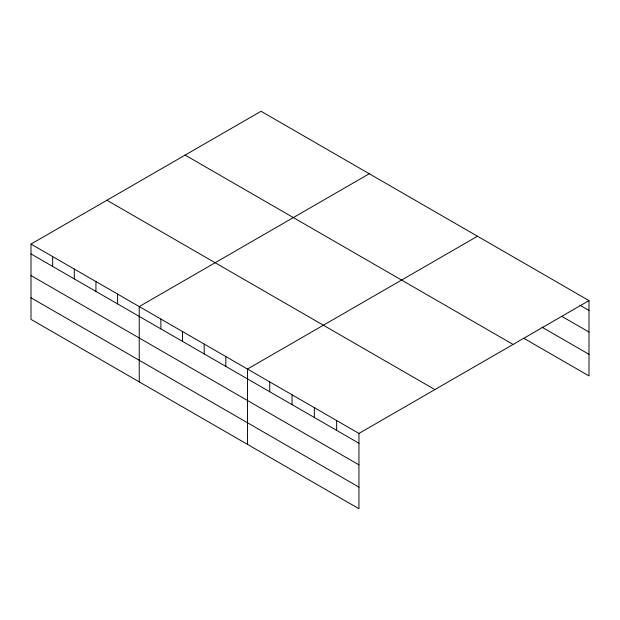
<?xml version="1.0" encoding="UTF-8"?>
<svg xmlns="http://www.w3.org/2000/svg" width="620" height="620" viewBox="0 0 620 620"><rect width="100%" height="100%" fill="white"/><g stroke="black" fill="none" stroke-linecap="round" stroke-linejoin="round"><path stroke-width="0.93" d="M31 244.078L358.957 433.427L358.957 508.733L31 319.385L31 244.078L261.043 111.267L589 300.615L589 375.922L523.745 338.249M369.264 173.747L139.229 306.559L139.229 381.874M477.493 236.236L247.458 369.047L247.458 444.354M358.957 433.427L589 300.615M579.917 305.195L589 310.442M561.743 316.316L589 332.049M541.919 327.135L589 354.315M185.124 155.093L513.089 344.441M106.911 200.252L434.876 389.593M31 253.913L358.957 443.254M31 275.52L358.957 464.861M31 297.778L358.957 487.126M336.66 420.546L336.66 430.381M314.356 407.673L314.356 417.508M292.059 394.8L292.059 404.628M269.754 381.92L269.754 391.755M225.812 356.547L225.812 366.381M204.166 344.053L204.166 353.888M182.52 331.553L182.52 341.387M160.875 319.06L160.875 328.894M117.583 294.066L117.583 303.901M95.937 281.565L95.937 291.4M74.291 269.072L74.291 278.907M52.646 256.572L52.646 266.406"/></g></svg>
